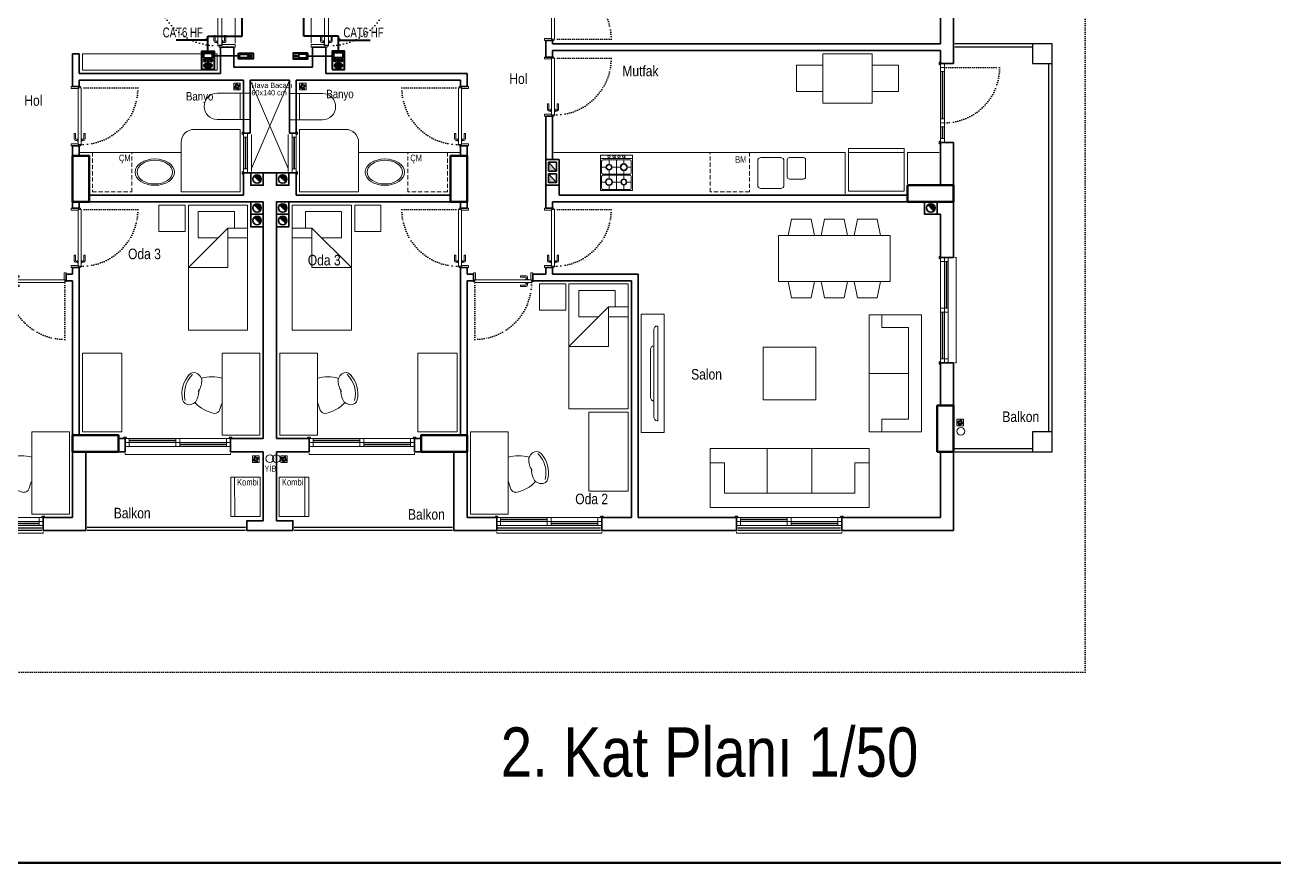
# Model space of a CAD drawing. Header units: millimetres. Extents: x 1852829 to 1882754, y -270850 to -231658.
# Drawn here: x 1865590 to 1867490, y -270850 to -269576 of the extents above; entities that cross this region are included whole.
import ezdxf
from ezdxf.enums import TextEntityAlignment as Align

# ---------------------------------------------------------------- set-up
doc = ezdxf.new("R2010")
doc.units = ezdxf.units.MM
for name, pattern in [('CONTINOUS', [0]), ('CONTINU', [0]), ('DOT', [0.25, 0, -0.25]), ('izdüşüm arka', [3.175, 0, -3.175]), ('izdüşüm ön', [9.525, 6.35, -3.175])]:
    doc.linetypes.add(name, pattern=pattern)
for name, color, linetype, lineweight in [('a_ba', 6, 'Continuous', 50), ('a_doğrama', 251, 'Continuous', 20), ('a_duvar', 251, 'Continuous', 35), ('a_görünüş', 32, 'Continuous', 25), ('a_görünüş_ince', 8, 'Continuous', 20), ('a_izdüşüm_arka', 251, 'izdüşüm arka', 30), ('a_izdüşüm_ön', 6, 'izdüşüm ön', 9), ('a_not_mahal', 253, 'Continuous', 5), ('a_not_misc', 144, 'Continuous', 5), ('a_not_text', 7, 'Continuous', 13), ('a_tefriş', 8, 'Continuous', 20), ('a_çerçeve_line', 7, 'Continuous', 50), ('diyafon', 6, 'Continuous', 40), ('m_yib', 65, 'Continuous', 20), ('Telefon', 2, 'CONTINOUS', 40)]:
    doc.layers.add(name, color=color, linetype=linetype, lineweight=lineweight)
doc.styles.add('Grupcad', font='arial.ttf', dxfattribs={"width": 0.7})
doc.styles.get("Standard").update_dxf_attribs({"font": 'ARIALN.TTF'})

# ---------------------------------------------------------------- blocks, each defined once
blk = doc.blocks.new('M1')
at = {"layer": 'a_doğrama', "linetype": 'Continuous'}
for p, q in [((-24, 6), (-30, 6)), ((-30, 0), (-30, 6)), ((-24, 0), (-30, 0)), ((-24, 0), (-24, 6)), ((30, 6), (24, 6)), ((24, 6), (24, 0)), ((30, 0), (30, 6)), ((30, 0), (24, 0))]:
    blk.add_line(p, q, dxfattribs=at)
at = {"layer": 'a_doğrama'}
for p, q in [((24, 3.5), (-24, 3.5)), ((24, 2.5), (-24, 2.5))]:
    blk.add_line(p, q, dxfattribs=at)
for points in [[(-28, -1), (-28, 0), (-32, 0), (-32, -2), (-29, -2)], [(28, -1), (28, 0), (32, 0), (32, -2), (29, -2)]]:
    blk.add_lwpolyline(points, close=True, dxfattribs=at)
at = {"layer": 'a_görünüş_ince'}
for p, q in [((24, 6), (-24, 6)), ((-24, 0), (24, 0))]:
    blk.add_line(p, q, dxfattribs=at)
blk = doc.blocks.new('K1')
at = {"layer": 'a_doğrama', "color": 251}
for points in [[(-17.5, -2.5), (-22, -2.5), (-22, 0), (2, 0), (2, -4), (-17.5, -4), (-17.5, -2.5)], [(-27.5, -93.1), (-25, -93.1)], [(-14.5, -93.1), (-17, -93.1)], [(-17.5, -97.5), (-22, -97.5), (-22, -100), (2, -100), (2, -96), (-17.5, -96), (-17.5, -97.5)]]:
    blk.add_lwpolyline(points, dxfattribs=at)
blk.add_lwpolyline([(-18, -14), (-18, -4), (-18, -3), (-22.5, -3), (-22.5, -2.5), (-22.5, -2), (-24, -2), (-24, -2.5), (-24, -12.5), (-24, -88), (-24, -97.5), (-24, -98), (-22.5, -98), (-22.5, -97.5), (-22.5, -97), (-18, -97), (-18, -96), (-18, -86.5)], close=True, dxfattribs=at)
for points in [[(-25, -91.1), (-27.5, -91.1, -0.414214), (-28, -90.6), (-28, -82.1), (-30, -82.1), (-30, -90.6)], [(-24, -94.1), (-24.5, -94.1, -0.414214), (-25, -93.6), (-25, -90.6, -0.414214), (-24.5, -90.1), (-24, -90.1)], [(-18, -94.1), (-17.5, -94.1, 0.414214), (-17, -93.6), (-17, -90.6, 0.414214), (-17.5, -90.1), (-18, -90.1)], [(-17, -91.1), (-14.5, -91.1, 0.414214), (-14, -90.6), (-14, -82.1), (-12, -82.1), (-12, -90.6)]]:
    blk.add_lwpolyline(points, format="xyb", dxfattribs=at)
for centre, start, end in [((-27.5, -90.6), 180, 270), ((-14.5, -90.6), 270, 0)]:
    blk.add_arc(centre, 2.5, start, end, dxfattribs=at)
at = {"layer": 'a_görünüş_ince', "color": 251}
blk.add_line((2, -6), (2, -94), dxfattribs=at)
at = {"layer": 'a_izdüşüm_arka', "color": 251, "linetype": 'DOT', "ltscale": 20}
blk.add_line((-24, -2), (-120, -2), dxfattribs=at)
blk.add_arc((-24, -2), 96, 180, 270, dxfattribs=at)
blk = doc.blocks.new('K2')
at = {"layer": 'a_doğrama', "color": 251, "linetype": 'Continuous'}
for p, q in [((-13, 88.1), (-13, 1.9)), ((-13, 88.1), (-8.5, 88.1)), ((-12, 90), (-12, 88.1)), ((-12, 90), (-10, 90)), ((-8.5, 88.1), (-8.5, 1.9)), ((-13, 1.9), (-8.5, 1.9)), ((-12, 0), (-12, 1.9)), ((-12, 0), (-10, 0))]:
    blk.add_line(p, q, dxfattribs=at)
at = {"layer": 'a_doğrama', "color": 251}
for points in [[(-14, 80.1), (-16.5, 80.1, 0.414214), (-17, 79.6), (-17, 71.1), (-19, 71.1), (-19, 79.6)], [(-13, 83.1), (-13.5, 83.1, 0.414214), (-14, 82.6), (-14, 79.6, 0.414214), (-13.5, 79.1), (-13, 79.1)], [(-8.5, 83.1), (-8, 83.1, -0.414214), (-7.5, 82.6), (-7.5, 79.6, -0.414214), (-8, 79.1), (-8.5, 79.1)], [(-7.5, 80.1), (-5, 80.1, -0.414214), (-4.5, 79.6), (-4.5, 71.1), (-2.5, 71.1), (-2.5, 79.6)]]:
    blk.add_lwpolyline(points, format="xyb", dxfattribs=at)
for points in [[(-16.5, 82.1), (-14, 82.1)], [(-5, 82.1), (-7.5, 82.1)]]:
    blk.add_lwpolyline(points, dxfattribs=at)
at = {"layer": 'a_doğrama', "color": 251, "linetype": 'Continuous'}
for points in [[(0, 90), (2, 90), (2, 87), (-8.5, 87)], [(0, 0), (2, 0), (2, 3), (-8.5, 3)]]:
    blk.add_lwpolyline(points, dxfattribs=at)
at = {"layer": 'a_doğrama', "color": 251}
for centre, start, end in [((-16.5, 79.6), 90, 180), ((-5, 79.6), 0, 90)]:
    blk.add_arc(centre, 2.5, start, end, dxfattribs=at)
at = {"layer": 'a_izdüşüm_arka', "color": 251}
blk.add_lwpolyline([(-99.2, 1.9), (-13, 1.9)], dxfattribs=at)
blk.add_arc((-13, 1.9), 86.2, 90, 180, dxfattribs=at)
blk = doc.blocks.new('klozet')
at = {"layer": 'a_tefriş'}
blk.add_line((20, 0), (-20, 0), dxfattribs=at)
for points in [[(-20, 0), (-20, -15), (20, -15), (20, 0)], [(-20, -50), (-20, -15)], [(20, -50), (20, -15)]]:
    blk.add_lwpolyline(points, dxfattribs=at)
blk.add_arc((0, -50), 20, 180, 360, dxfattribs=at)
blk = doc.blocks.new('160p')
at = {"layer": 'a_doğrama', "color": 251}
for points in [[(-6, -6), (-6, 0), (-12, 0), (-12, -6)], [(0, -6), (0, 0), (-6, 0), (-6, -6)], [(-6, -83), (-6, -77), (-12, -77), (-12, -83)], [(0, -83), (0, -77), (-6, -77), (-6, -83)], [(-6, -160), (-6, -154), (-12, -154), (-12, -160)], [(0, -160), (0, -154), (-6, -154), (-6, -160)]]:
    blk.add_lwpolyline(points, close=True, dxfattribs=at)
for points in [[(2, -1), (2, 2), (0, 2), (0, -2), (1, -2), (2, -1)], [(-9.5, -6), (-9.5, -77)], [(-8.5, -6), (-8.5, -77)], [(-3.5, -83), (-3.5, -154)], [(-2.5, -83), (-2.5, -154)], [(2, -159), (2, -162), (0, -162), (0, -158), (1, -158), (2, -159)]]:
    blk.add_lwpolyline(points, dxfattribs=at)
at = {"layer": 'a_görünüş_ince', "color": 251}
for points in [[(-22, -160), (-24, -160), (-24, 0), (-22, 0)], [(-12, -77), (-12, -6)], [(-6, -77), (-6, -6)], [(-6, -77), (-6, -6)], [(0, -77), (0, -6)], [(-12, -154), (-12, -83)], [(-6, -154), (-6, -83)], [(-6, -154), (-6, -83)], [(0, -154), (0, -83)]]:
    blk.add_lwpolyline(points, dxfattribs=at)
blk = doc.blocks.new('kapı_120_c_blok')
at = {"layer": 'a_doğrama', "color": 251}
for points in [[(-2, 119), (-2, 122), (0, 122), (0, 118), (-1, 118), (-2, 119)], [(2.5, 114), (2.5, 96)], [(3.5, 114), (3.5, 96)], [(2.5, 84), (2.5, 12)], [(3.5, 84), (3.5, 12)], [(-2, 1), (-2, -2), (0, -2), (0, 2), (-1, 2), (-2, 1)]]:
    blk.add_lwpolyline(points, dxfattribs=at)
for points in [[(0, 114), (6, 114), (6, 120), (0, 120)], [(0, 90), (6, 90), (6, 96), (0, 96)], [(0, 84), (6, 84), (6, 90), (0, 90)], [(0, 6), (6, 6), (6, 12), (0, 12)], [(0, 0), (6, 0), (6, 6), (0, 6)]]:
    blk.add_lwpolyline(points, close=True, dxfattribs=at)
at = {"layer": 'a_görünüş_ince', "color": 251}
for points in [[(0, 114), (0, 96)], [(6, 114), (6, 96)], [(0, 84), (0, 12)], [(6, 84), (6, 12)]]:
    blk.add_lwpolyline(points, dxfattribs=at)
at = {"layer": 'a_izdüşüm_arka', "color": 251}
blk.add_lwpolyline([(6, 6), (90, 6)], dxfattribs=at)
blk.add_arc((6, 6), 84, 0, 90, dxfattribs=at)
blk = doc.blocks.new('baca_şönt')
at = {"layer": 'a_duvar'}
h = blk.add_hatch(color=256, dxfattribs=at)
h.dxf.hatch_style = 1
h.paths.add_polyline_path([(21.5, -5), (21.5, -17), (35, -17)])
h.paths.add_polyline_path([(4, -5), (4, -17), (17.5, -17)])
for p, q in [((4, -5), (17.5, -17)), ((17.5, -5), (17.5, -17)), ((21.5, -5), (21.5, -17)), ((21.5, -5), (35, -17))]:
    blk.add_line(p, q, dxfattribs=at)
blk.add_lwpolyline([(0, -21), (39, -21), (39, -1), (0, -1)], close=True, dxfattribs=at)
for points in [[(17.5, -5), (4, -5), (4, -17), (17.5, -17)], [(21.5, -17), (35, -17), (35, -5), (21.5, -5)]]:
    blk.add_lwpolyline(points, dxfattribs=at)
blk = doc.blocks.new('baca_müstakil')
at = {"layer": 'a_duvar'}
h = blk.add_hatch(color=256, dxfattribs=at)
h.dxf.hatch_style = 1
h.paths.add_polyline_path([(4.9, -4.9, 0.198912), (3, -9.5, 0.668179), (14.1, -14.1)])
blk.add_line((4.9, -4.9), (14.1, -14.1), dxfattribs=at)
blk.add_lwpolyline([(0, -19), (19, -19), (19, 0), (0, 0)], close=True, dxfattribs=at)
blk.add_circle((9.5, -9.5), 6.5, dxfattribs=at)
blk = doc.blocks.new('A$C2A0A03CE')
at = {"layer": 'a_tefriş'}
for p, q in [((-54, -24.3), (-54, 24.3)), ((-54, 24.3), (0, 24.3)), ((-48.6, 24.3), (-48.6, -24.3)), ((-46.8, 20.7), (-46.8, -20.7)), ((-27, 22.5), (-45, 22.5)), ((-35.6, 22.5), (-35.6, 15.7)), ((-25.2, -20.7), (-25.2, 20.7)), ((-23.4, -20.7), (-23.4, 20.7)), ((-21.6, 22.5), (-3.6, 22.5)), ((-13.1, 22.5), (-13.1, 14.8)), ((-1.8, 20.7), (-1.8, -20.7)), ((0, -24.3), (0, 24.3)), ((-40, 11.2), (-46.8, 11.2)), ((-25.2, 0), (-46.8, 0)), ((-35.6, 6.8), (-35.6, -7.7)), ((-25.2, 11.2), (-31, 11.2)), ((-16.6, 11.2), (-23.4, 11.2)), ((-1.8, 0), (-23.4, 0)), ((-13.1, 7.7), (-13.1, -6.8)), ((-1.8, 11.2), (-9.4, 11.2)), ((-39.1, -11.3), (-46.8, -11.3)), ((-35.6, -14.9), (-35.6, -22.5)), ((-25.2, -11.3), (-31.9, -11.3)), ((-17.5, -11.3), (-23.4, -11.3)), ((-13.1, -15.7), (-13.1, -22.5)), ((-1.8, -11.3), (-8.5, -11.3)), ((-54, -24.3), (0, -24.3)), ((-45, -22.5), (-27, -22.5)), ((-3.6, -22.5), (-21.6, -22.5))]:
    blk.add_line(p, q, dxfattribs=at)
for centre, radius in [((-51.4, 11.2), 1.8), ((-51.4, 3.7), 1.8), ((-35.6, 11.2), 5.4), ((-35.6, 11.2), 4.5), ((-13.1, 11.2), 4.5), ((-13.1, 11.2), 3.6), ((-51.4, -3.5), 1.8), ((-51.4, -11.3), 1.8), ((-35.6, -11.3), 4.5), ((-35.6, -11.3), 3.6), ((-13.1, -11.3), 5.4), ((-13.1, -11.3), 4.5)]:
    blk.add_circle(centre, radius, dxfattribs=at)
for centre, start, end in [((-45, 20.7), 90, 180), ((-27, 20.7), 0, 90), ((-21.6, 20.7), 90, 180), ((-3.6, 20.7), 0, 90), ((-45, -20.7), 180, 270), ((-27, -20.7), 270, 0), ((-21.6, -20.7), 180, 270), ((-3.6, -20.7), 270, 0)]:
    blk.add_arc(centre, 1.8, start, end, dxfattribs=at)
blk = doc.blocks.new('tefriş_koltuk_242x90')
at = {"layer": 'a_tefriş'}
for p, q in [((-34, -22), (-34, -90)), ((34, -22), (34, -90)), ((-99, -68), (-121, -68)), ((99, -68), (121, -68))]:
    blk.add_line(p, q, dxfattribs=at)
for points in [[(-121, -90), (-121, 0), (121, 0), (121, -90), (-121, -90)], [(-99, -68), (-99, -22), (99, -22), (99, -68)]]:
    blk.add_lwpolyline(points, dxfattribs=at)
blk = doc.blocks.new('tefriş_koltuk_202x90')
at = {"layer": 'a_tefriş'}
for p, q in [((0, -90), (0, -22)), ((-79, -68), (-101, -68)), ((79, -68), (101, -68))]:
    blk.add_line(p, q, dxfattribs=at)
for points in [[(101, -90), (101, 0), (-101, 0), (-101, -90), (101, -90)], [(79, -68), (79, -22), (-79, -22), (-79, -68)]]:
    blk.add_lwpolyline(points, dxfattribs=at)
blk = doc.blocks.new('tefirş_tv')
at = {"layer": 'a_tefriş'}
for points in [[(60, 4), (60, 5, 0.414214), (55, 10), (-55, 10, 0.414214), (-60, 5), (-60, 4)], [(35, 10), (35, 10, 0.414214), (30, 15), (-30, 15, 0.414214), (-35, 10), (-35, 10)]]:
    blk.add_lwpolyline(points, format="xyb", close=True, dxfattribs=at)
blk = doc.blocks.new('tefriş_yatak tek')
at = {"layer": 'a_tefriş'}
for points in [[(0, -0.45), (-1.9, -0.45), (-1.9, 0.45), (0, 0.45)], [(-1.9, -0.5), (-1.5, -0.5), (-1.5, -0.9), (-1.9, -0.9)]]:
    blk.add_lwpolyline(points, close=True, dxfattribs=at)
for points in [[(-1.55, 0.45), (-1.55, 0.15), (-0.95, -0.45), (-0.95, 0.15), (-1.55, 0.15)], [(-1.4, 0.45), (-1.4, 0.15)], [(-1.4, 0), (-1.4, -0.3), (-1.8, -0.3), (-1.8, 0.25), (-1.55, 0.25)]]:
    blk.add_lwpolyline(points, dxfattribs=at)
blk = doc.blocks.new('tefriş_sandalye')
at = {"layer": 'a_tefriş'}
blk.add_line((0, -18), (0, 18), dxfattribs=at)
at = {"layer": 'a_tefriş', "extrusion": (0, 0, -1)}
for centre, major_axis, start_param, end_param in [((16, -34.3), (38.7, 38.7), 5.200723, 5.79406), ((48.7, 10.5), (13, -13), 2.7784, 3.245118), ((43.2, 17.3), (6.76, 6.76), 4.815914, 6.34704), ((16.9, -5.5), (28.8, 28.8), 6.26556, 7.321949), ((16.9, -5.5), (28.8, 28.8), 6.26556, 7.321949), ((17, -5.7), (31.4, -31.4), -1.506941, -0.587454), ((62.1, 15.1), (21.8, -21.8), 1.757107, 2.385975), ((62.1, 15.1), (21.8, -21.8), 1.757107, 2.385975), ((48.7, 10.5), (13, -13), 2.664537, 2.7784), ((48.7, 10.5), (13, -13), 2.664537, 2.7784), ((66.5, -1.2), (21.8, -21.8), 1.802816, 2.431683), ((66.5, -1.2), (21.8, -21.8), 1.802816, 2.431683), ((-154, -79.7), (117.3, -117.3), -1.166716, -1.087708), ((1.8, 18.5), (38.7, -38.7), -0.034473, 0.601946), ((52.6, -3.9), (13, -13), 1.410391, 1.524253), ((52.6, -3.9), (13, -13), 1.410391, 1.524253), ((52.6, -3.9), (13, 13), 2.514469, 2.981187), ((51.2, -12.6), (6.76, -6.76), -0.587454, 0.943672), ((11.1, -28.2), (4.99, -4.99), 0.687369, 2.053884)]:
    blk.add_ellipse(centre, major_axis=major_axis, ratio=1, start_param=start_param, end_param=end_param, dxfattribs=at)
blk = doc.blocks.new('tefriş_süzgeç')
at = {"layer": 'a_tefriş'}
for p, q in [((5, 0), (-5, 0)), ((-5, 0), (-5, -10)), ((5, -10), (5, 0)), ((-5, -10), (5, -10)), ((-3.6, -5.1), (-4.1, -5.1)), ((-2.6, -5.1), (-3.1, -5.1)), ((-2.5, -2.5), (-2.9, -2.2)), ((-2.6, -7.6), (-2.9, -7.9)), ((-2, -3.3), (-2.3, -3)), ((-1.9, -6.9), (-2.2, -7.2)), ((-1.6, -5.1), (-2.1, -5.1)), ((-1.2, -3.9), (-1.5, -3.6)), ((-1.2, -6.2), (-1.5, -6.5)), ((-0.2, -2.5), (-0.2, -2)), ((-0.1, -1.5), (-0.1, -1)), ((-0.1, -3), (-0.1, -3.5)), ((-0.1, -6.6), (-0.1, -7.1)), ((-0.1, -7.6), (-0.1, -8.1)), ((-0.1, -8.6), (-0.1, -9.1)), ((1, -4), (1.4, -3.6)), ((1.1, -6.2), (1.4, -6.5)), ((1.5, -5.1), (2, -5.1)), ((1.7, -3.3), (2.1, -2.9)), ((1.8, -6.9), (2.1, -7.2)), ((2.5, -2.5), (2.8, -2.2)), ((2.5, -5.1), (3, -5.1)), ((2.5, -7.5), (2.8, -7.9)), ((3.5, -5.1), (4, -5.1))]:
    blk.add_line(p, q, dxfattribs=at)
for centre, radius, start, end in [((-0.1, -5.1), 4.06, 134.2896, 180), ((-0.1, -5.1), 3.56, 134.2896, 180), ((-0.1, -5.1), 3.06, 180, 225), ((-0.1, -5.1), 4.06, 225, 270), ((-0.1, -5.1), 2.56, 180, 225), ((-0.1, -5.1), 3.56, 225, 270), ((-0.4, -4.4), 2.4, 84.5943, 143.2016), ((-0.1, -5.1), 2.06, 134.2896, 180), ((-0.1, -5), 2.44, 90.343, 138.1212), ((-0.1, -5.1), 1.56, 134.2896, 180), ((-0.1, -5.1), 2.06, 225, 270), ((-0.1, -5.1), 1.56, 225, 270), ((-0.1, -5.1), 4.06, 45, 90), ((-0.1, -5.1), 3.56, 45, 90), ((-0.1, -5.1), 2.06, 45, 90), ((-0.1, -5.1), 1.56, 45, 90), ((-0.1, -5.1), 2.56, 270, 315.7104), ((-0.1, -5.1), 3.06, 270, 315.7104), ((-0.1, -5.1), 1.56, 314.2896, 360), ((-0.1, -5.1), 2.06, 314.2896, 360), ((-0.1, -5.1), 2.56, 360, 45), ((-0.1, -5.1), 3.06, 360, 45), ((-0.1, -5.1), 3.56, 314.2896, 360), ((-0.1, -5.1), 4.06, 314.2896, 360)]:
    blk.add_arc(centre, radius, start, end, dxfattribs=at)
blk = doc.blocks.new('kombi')
at = {"layer": 'a_tefriş', "lineweight": 20}
for p, q in [((-4.8, 60), (40.2, 60)), ((-4.7, 0), (-4.8, 60)), ((1.3, 0), (1.2, 60)), ((40.2, 60), (40.3, 0)), ((69.2, 60), (69.2, 0)), ((114.2, 60), (69.2, 60)), ((108.2, 0), (108.2, 60)), ((114.2, 0), (114.2, 60)), ((40.3, 0), (-4.7, 0)), ((69.2, 0), (114.2, 0))]:
    blk.add_line(p, q, dxfattribs=at)
at = {"layer": 'a_not_mahal'}
for p in [(5, 47.3), (73.2, 47.3)]:
    blk.add_text('Kombi', height=10, dxfattribs=at).set_placement(p)
blk = doc.blocks.new('DIAFON IC UNITE')
at = {"layer": 'diyafon', "linetype": 'Continuous'}
h = blk.add_hatch(dxfattribs=at)
h.set_pattern_fill('ANSI31', color=133, scale=12.474, angle=585, style=0)
h.set_pattern_definition([(90, (-1096043.5913, -47294.4978), (1.55925, -3e-14), [])])
edge = h.paths.add_edge_path()
edge.add_ellipse((0, -21.7), major_axis=(-6.04, 0), ratio=0.623004, start_angle=0, end_angle=360, ccw=False)
blk.add_lwpolyline([(-9.2, -27.6), (9.5, -27.6), (9.3, 0), (-9.3, 0)], close=True, dxfattribs=at)
at = {"layer": 'diyafon', "color": 133, "linetype": 'Continuous'}
blk.add_lwpolyline([(6.9, -9.9), (-6.9, -9.9), (-6.9, -2), (6.9, -2)], close=True, dxfattribs=at)
for centre in [(-5.1, -13.9), (0, -13.9), (5.1, -13.9)]:
    blk.add_circle(centre, 1.8, dxfattribs=at)
at = {"layer": 'diyafon', "color": 133, "linetype": 'Continuous', "extrusion": (0, 0, -1)}
blk.add_ellipse((0, -21.7), major_axis=(-6.04, 0), ratio=0.623004, start_param=-1.570796, end_param=4.712389, dxfattribs=at)
blk = doc.blocks.new('DIAFON ZIL BUTONU')
at = {"layer": 'diyafon', "linetype": 'CONTINU'}
h = blk.add_hatch(color=133, dxfattribs=at)
edge = h.paths.add_edge_path()
edge.add_ellipse((-7.1, -4.6), major_axis=(0.974, 0.974), ratio=1, start_angle=0, end_angle=360)
blk.add_lwpolyline([(11.2, 0), (-11.2, 0), (-11.2, -9), (11.2, -9)], close=True, dxfattribs=at)
at = {"layer": 'diyafon', "color": 133, "linetype": 'CONTINU'}
blk.add_lwpolyline([(-3, -7.3), (9.3, -7.3), (9.3, -1.7), (-3, -1.7)], close=True, dxfattribs=at)
blk.add_ellipse((-7.1, -4.6), major_axis=(0.974, 0.974), ratio=1, start_param=3.926991, end_param=10.210176, dxfattribs=at)

msp = doc.modelspace()

# ---------------------------------------------------------------- linework, layer by layer
at = {"layer": 'a_ba', "color": 253}
for points in [[(1865662.7, -269844.5), (1865687.7, -269844.5), (1865687.7, -269774.5), (1865662.7, -269774.5)], [(1866237.7, -269844.5), (1866262.7, -269844.5), (1866262.7, -269774.5), (1866237.7, -269774.5)], [(1866932.7, -269819.5), (1866932.7, -269844.5), (1867002.7, -269844.5), (1867002.7, -269819.5)], [(1866977.7, -270224.5), (1867002.7, -270224.5), (1867002.7, -270154.5), (1866977.7, -270154.5)], [(1865662.7, -270199.5), (1865662.7, -270224.5), (1865732.7, -270224.5), (1865732.7, -270199.5)], [(1866262.7, -270224.5), (1866262.7, -270199.5), (1866192.7, -270199.5), (1866192.7, -270224.5)]]:
    msp.add_lwpolyline(points, close=True, dxfattribs=at)
at = {"layer": 'a_duvar'}
for p, q in [((1866982.7, -269554.5), (1866982.7, -269604.5)), ((1867002.7, -269604.5), (1867002.7, -269554.5)), ((1865907.7, -269609.5), (1865887.7, -269609.5)), ((1865887.7, -269609.5), (1865907.7, -269609.5)), ((1865887.7, -269609.5), (1865887.7, -269649.7)), ((1865907.7, -269639.7), (1865907.7, -269609.5)), ((1865907.7, -269639.7), (1865907.7, -269609.5)), ((1866027.7, -269609.5), (1866027.7, -269639.7)), ((1866047.7, -269609.5), (1866027.7, -269609.5)), ((1866047.7, -269609.5), (1866027.7, -269609.5)), ((1866047.7, -269649.5), (1866047.7, -269609.5)), ((1866047.7, -269609.5), (1866047.7, -269649.5)), ((1866382.7, -269599.5), (1866382.7, -269624.5)), ((1866392.7, -269604.5), (1866392.7, -269599.5)), ((1866392.7, -269604.5), (1866982.7, -269604.5)), ((1867002.7, -269604.5), (1867002.7, -269604.5)), ((1867002.7, -269604.5), (1867002.7, -269624.5)), ((1865662.7, -269619.5), (1865662.7, -269669.5)), ((1865662.7, -269619.5), (1865672.7, -269619.5)), ((1865672.7, -269649.7), (1865672.7, -269619.5)), ((1866392.7, -269624.5), (1866392.7, -269614.5)), ((1866392.7, -269614.5), (1866982.7, -269614.5)), ((1866982.7, -269614.5), (1866982.7, -269634.5)), ((1867002.7, -269624.5), (1867002.7, -269624.5)), ((1867002.7, -269634.5), (1867002.7, -269624.5)), ((1865672.7, -269649.7), (1865887.7, -269649.7)), ((1866027.7, -269639.7), (1865907.7, -269639.7)), ((1866262.7, -269649.5), (1866047.7, -269649.5)), ((1866262.7, -269669.5), (1866262.7, -269649.5)), ((1865672.7, -269669.5), (1865672.7, -269659.5)), ((1865672.7, -269659.5), (1865922.7, -269659.5)), ((1865922.7, -269659.5), (1865922.7, -269740.5)), ((1865932.7, -269659.5), (1865992.7, -269659.5)), ((1865932.7, -269740.5), (1865932.7, -269659.5)), ((1865992.7, -269659.5), (1865992.7, -269740.5)), ((1866002.7, -269659.5), (1866252.7, -269659.5)), ((1866002.7, -269740.5), (1866002.7, -269659.5)), ((1866252.7, -269659.5), (1866252.7, -269669.5)), ((1866382.7, -269714.5), (1866382.7, -269854.5)), ((1866392.7, -269780.5), (1866392.7, -269714.5)), ((1865662.7, -269759.5), (1865662.7, -269854.5)), ((1865672.7, -269774.5), (1865672.7, -269759.5)), ((1866252.7, -269759.5), (1866252.7, -269774.5)), ((1866262.7, -269854.5), (1866262.7, -269759.5)), ((1866982.7, -269754.5), (1866982.7, -269819.5)), ((1867002.7, -269929.5), (1867002.7, -269754.5)), ((1865687.7, -269834.5), (1865922.7, -269834.5)), ((1866002.7, -269834.5), (1866237.7, -269834.5)), ((1866402.7, -269834.5), (1866932.7, -269834.5)), ((1865672.7, -269844.5), (1865952.7, -269844.5)), ((1865672.7, -269854.5), (1865672.7, -269844.5)), ((1865952.7, -269844.5), (1865952.7, -270204.5)), ((1865972.7, -270204.5), (1865972.7, -269844.5)), ((1865972.7, -269844.5), (1866252.7, -269844.5)), ((1866252.7, -269844.5), (1866252.7, -269854.5)), ((1866392.7, -269844.5), (1866982.7, -269844.5)), ((1866392.7, -269854.5), (1866392.7, -269844.5)), ((1866982.7, -269863.5), (1866982.7, -269929.5)), ((1865662.7, -269944.5), (1865662.7, -269954.5)), ((1865672.7, -270199.5), (1865672.7, -269944.5)), ((1866252.7, -269944.5), (1866252.7, -270199.5)), ((1866262.7, -269954.5), (1866262.7, -269944.5)), ((1866382.7, -269944.5), (1866382.7, -269954.5)), ((1866392.7, -269954.5), (1866392.7, -269944.5)), ((1865662.7, -269954.5), (1865652.7, -269954.5)), ((1865652.7, -269964.5), (1865662.7, -269964.5)), ((1865662.7, -269964.5), (1865662.7, -270324.5)), ((1866272.7, -269954.5), (1866262.7, -269954.5)), ((1866262.7, -269964.5), (1866272.7, -269964.5)), ((1866262.7, -270324.5), (1866262.7, -269964.5)), ((1866382.7, -269954.5), (1866362.7, -269954.5)), ((1866362.7, -269964.5), (1866512.7, -269964.5)), ((1866522.7, -269954.5), (1866392.7, -269954.5)), ((1866512.7, -269964.5), (1866512.7, -270324.5)), ((1866522.7, -270324.5), (1866522.7, -269954.5)), ((1866982.7, -270089.5), (1866982.7, -270154.5)), ((1867002.7, -270204.5), (1867002.7, -270089.5)), ((1865952.7, -270204.5), (1865902.7, -270204.5)), ((1866022.7, -270204.5), (1865972.7, -270204.5)), ((1865682.7, -270344.5), (1865682.7, -270224.5)), ((1865682.7, -270224.5), (1865732.7, -270224.5)), ((1865902.7, -270224.5), (1865952.7, -270224.5)), ((1865952.7, -270224.5), (1865952.7, -270329.5)), ((1865972.7, -270329.5), (1865972.7, -270224.5)), ((1865972.7, -270224.5), (1866022.7, -270224.5)), ((1866242.7, -270224.5), (1866242.7, -270344.5)), ((1866982.7, -270224.5), (1866982.7, -270324.5)), ((1867002.7, -270344.5), (1867002.7, -270224.5)), ((1865662.7, -270324.5), (1865617.7, -270324.5)), ((1866307.7, -270324.5), (1866262.7, -270324.5)), ((1866512.7, -270324.5), (1866467.7, -270324.5)), ((1866672.7, -270324.5), (1866522.7, -270324.5)), ((1866982.7, -270324.5), (1866832.7, -270324.5)), ((1865617.7, -270344.5), (1865682.7, -270344.5)), ((1865997.7, -270344.5), (1865927.7, -270344.5)), ((1866242.7, -270344.5), (1866307.7, -270344.5)), ((1866467.7, -270344.5), (1866672.7, -270344.5)), ((1866832.7, -270344.5), (1867002.7, -270344.5))]:
    msp.add_line(p, q, dxfattribs=at)
for points in [[(1866382.7, -269599.5), (1866392.7, -269599.5)], [(1866382.7, -269624.5), (1866392.7, -269624.5)], [(1867002.7, -269634.5), (1866982.7, -269634.5)], [(1865672.7, -269669.5), (1865662.7, -269669.5)], [(1866252.7, -269669.5), (1866262.7, -269669.5)], [(1866382.7, -269714.5), (1866392.7, -269714.5)], [(1865922.7, -269740.5), (1865932.7, -269740.5)], [(1866002.7, -269740.5), (1865992.7, -269740.5)], [(1865662.7, -269759.5), (1865672.7, -269759.5)], [(1866252.7, -269759.5), (1866262.7, -269759.5)], [(1867002.7, -269754.5), (1866982.7, -269754.5)], [(1865922.7, -269800.5), (1865922.7, -269834.5)], [(1866002.7, -269800.5), (1865922.7, -269800.5)], [(1866002.7, -269800.5), (1866002.7, -269834.5)], [(1866402.7, -269819.5), (1866402.7, -269834.5)], [(1865662.7, -269854.5), (1865672.7, -269854.5)], [(1866252.7, -269854.5), (1866262.7, -269854.5)], [(1866382.7, -269854.5), (1866392.7, -269854.5)], [(1866977.7, -269863.5), (1866982.7, -269863.5)], [(1866982.7, -269929.5), (1867002.7, -269929.5)], [(1865662.7, -269944.5), (1865672.7, -269944.5)], [(1866252.7, -269944.5), (1866262.7, -269944.5)], [(1866382.7, -269944.5), (1866392.7, -269944.5)], [(1865652.7, -269954.5), (1865652.7, -269964.5)], [(1866272.7, -269954.5), (1866272.7, -269964.5)], [(1866362.7, -269954.5), (1866362.7, -269964.5)], [(1866982.7, -270089.5), (1867002.7, -270089.5)], [(1865732.7, -270224.5), (1865742.7, -270224.5), (1865742.7, -270204.5), (1865732.7, -270204.5)], [(1865902.7, -270224.5), (1865902.7, -270204.5)], [(1866022.7, -270224.5), (1866022.7, -270204.5)], [(1866192.7, -270224.5), (1866182.7, -270224.5), (1866182.7, -270204.5), (1866192.7, -270204.5)], [(1865617.7, -270324.5), (1865617.7, -270344.5)], [(1865927.7, -270344.5), (1865927.7, -270329.5), (1865952.7, -270329.5)], [(1865997.7, -270344.5), (1865997.7, -270329.5), (1865972.7, -270329.5)], [(1866307.7, -270324.5), (1866307.7, -270344.5)], [(1866467.7, -270324.5), (1866467.7, -270344.5)], [(1866672.7, -270344.5), (1866672.7, -270324.5)], [(1866832.7, -270344.5), (1866832.7, -270324.5)]]:
    msp.add_lwpolyline(points, dxfattribs=at)
at = {"layer": 'a_görünüş', "color": 251}
for points in [[(1867122.7, -269604.5), (1867004.7, -269604.5)], [(1867122.7, -269609.5), (1867004.7, -269609.5)], [(1867147.7, -270194.5), (1867147.7, -269634.5)], [(1867152.7, -270194.5), (1867152.7, -269634.5)], [(1867004.7, -270219.5), (1867122.7, -270219.5)], [(1867004.7, -270224.5), (1867122.7, -270224.5)], [(1865615.7, -270340.5), (1865459.7, -270340.5)], [(1865615.7, -270344.5), (1865459.7, -270344.5)], [(1865925.7, -270339.5), (1865684.7, -270339.5)], [(1865925.7, -270344.5), (1865684.7, -270344.5)], [(1866240.7, -270339.5), (1865999.7, -270339.5)], [(1866240.7, -270344.5), (1865999.7, -270344.5)], [(1866465.7, -270340.5), (1866309.7, -270340.5)], [(1866465.7, -270344.5), (1866309.7, -270344.5)], [(1866830.7, -270340.5), (1866674.7, -270340.5)], [(1866830.7, -270344.5), (1866674.7, -270344.5)]]:
    msp.add_lwpolyline(points, dxfattribs=at)
for points in [[(1867122.7, -269634.5), (1867152.7, -269634.5), (1867152.7, -269604.5), (1867122.7, -269604.5)], [(1867122.7, -270224.5), (1867152.7, -270224.5), (1867152.7, -270194.5), (1867122.7, -270194.5)]]:
    msp.add_lwpolyline(points, close=True, dxfattribs=at)
at = {"layer": 'a_görünüş_ince'}
for p, q in [((1865934.7, -269798.5), (1865934.7, -269742.5)), ((1865990.7, -269798.5), (1865990.7, -269742.5))]:
    msp.add_line(p, q, dxfattribs=at)
at = {"layer": 'a_izdüşüm_arka'}
msp.add_lwpolyline([(1864722.7, -268109.5), (1867202.7, -268109.5), (1867202.7, -270559.5), (1864722.7, -270559.5)], close=True, dxfattribs=at)
at = {"layer": 'a_izdüşüm_ön', "color": 251}
for points in [[(1865692.7, -269829.5), (1865752.7, -269829.5), (1865752.7, -269769.5), (1865692.7, -269769.5)], [(1866232.7, -269829.5), (1866172.7, -269829.5), (1866172.7, -269769.5), (1866232.7, -269769.5)], [(1866692.2, -269769.5), (1866692.2, -269829.5), (1866632.2, -269829.5), (1866632.2, -269769.5)]]:
    msp.add_lwpolyline(points, close=True, dxfattribs=at)
at = {"layer": 'a_not_misc'}
for points in [[(1865932.7, -269659.5), (1865990.7, -269793.9)], [(1865992.7, -269659.5), (1865934.7, -269793.9)]]:
    msp.add_lwpolyline(points, dxfattribs=at)
at = {"layer": 'a_tefriş'}
for p, q in [((1866394.7, -269769.5), (1866837.7, -269769.5)), ((1866932.7, -269769.5), (1866980.7, -269769.5))]:
    msp.add_line(p, q, dxfattribs=at)
for points in [[(1865677.7, -269619.5), (1865882.7, -269619.5), (1865882.7, -269644.7), (1865677.7, -269644.7)], [(1866878.8, -269694.5), (1866878.8, -269619.5), (1866803.8, -269619.5), (1866803.8, -269694.5)], [(1866803.8, -269677), (1866803.8, -269637), (1866763.8, -269637), (1866763.8, -269677)], [(1866918.8, -269677), (1866878.8, -269677), (1866878.8, -269637), (1866918.8, -269637)], [(1866906.3, -269965.8), (1866736.3, -269965.8), (1866736.3, -269895.8), (1866906.3, -269895.8)], [(1866562.7, -270195.4), (1866527.7, -270195.4), (1866527.7, -270015.4), (1866562.7, -270015.4)], [(1866793.3, -270145.4), (1866713.3, -270145.4), (1866713.3, -270065.4), (1866793.3, -270065.4)], [(1865737.7, -270074.5), (1865677.7, -270074.5), (1865677.7, -270194.5), (1865737.7, -270194.5)], [(1865890.4, -270199.5), (1865947.7, -270199.5), (1865947.7, -270074.5), (1865890.4, -270074.5)], [(1866035.1, -270199.5), (1865977.7, -270199.5), (1865977.7, -270074.5), (1866035.1, -270074.5)], [(1866187.7, -270074.5), (1866247.7, -270074.5), (1866247.7, -270194.5), (1866187.7, -270194.5)], [(1866507.7, -270164.5), (1866447.7, -270164.5), (1866447.7, -270284.5), (1866507.7, -270284.5)], [(1865600.4, -270319.5), (1865657.7, -270319.5), (1865657.7, -270194.5), (1865600.4, -270194.5)], [(1866325.1, -270319.5), (1866267.7, -270319.5), (1866267.7, -270194.5), (1866325.1, -270194.5)]]:
    msp.add_lwpolyline(points, close=True, dxfattribs=at)
for points in [[(1865917.7, -269829.5), (1865827.7, -269829.5), (1865827.7, -269754.5, -0.414214), (1865847.7, -269734.5), (1865917.7, -269734.5)], [(1866007.7, -269829.5), (1866097.7, -269829.5), (1866097.7, -269754.5, 0.414214), (1866077.7, -269734.5), (1866007.7, -269734.5)]]:
    msp.add_lwpolyline(points, format="xyb", close=True, dxfattribs=at)
for points in [[(1866927.7, -269828.5), (1866927.7, -269763.5), (1866842.7, -269763.5), (1866842.7, -269828.5), (1866927.7, -269828.5), (1866927.7, -269769.5), (1866842.7, -269769.5)], [(1865672.7, -269769.5), (1865827.7, -269769.5)], [(1866252.7, -269769.5), (1866097.7, -269769.5)], [(1866837.7, -269769.5), (1866837.7, -269832.5)], [(1866932.7, -269817.5), (1866932.7, -269769.5)], [(1866751.3, -269895.8), (1866756.3, -269870.8), (1866786.3, -269870.8), (1866791.3, -269895.8)], [(1866801.3, -269895.8), (1866806.3, -269870.8), (1866836.3, -269870.8), (1866841.3, -269895.8)], [(1866851.3, -269895.8), (1866856.3, -269870.8), (1866886.3, -269870.8), (1866891.3, -269895.8)], [(1866751.3, -269965.8), (1866756.3, -269990.8), (1866786.3, -269990.8), (1866791.3, -269965.8)], [(1866801.3, -269965.8), (1866806.3, -269990.8), (1866836.3, -269990.8), (1866841.3, -269965.8)], [(1866851.3, -269965.8), (1866856.3, -269990.8), (1866886.3, -269990.8), (1866891.3, -269965.8)]]:
    msp.add_lwpolyline(points, dxfattribs=at)
for points in [[(1866744.7, -269819.3, -0.414214), (1866739.7, -269824.3), (1866709.7, -269824.3, -0.414214), (1866704.7, -269819.3), (1866704.7, -269782.3, -0.414214), (1866709.7, -269777.3), (1866739.7, -269777.3, -0.414214), (1866744.7, -269782.3), (1866744.7, -269819.3)], [(1866777.7, -269806.7, -0.414214), (1866774.2, -269810.2), (1866753.2, -269810.2, -0.414214), (1866749.7, -269806.7), (1866749.7, -269780.8, -0.414214), (1866753.2, -269777.3), (1866774.2, -269777.3, -0.414214), (1866777.7, -269780.8), (1866777.7, -269806.7)]]:
    msp.add_lwpolyline(points, format="xyb", dxfattribs=at)
for major_axis in [(30, 0), (27, 0)]:
    msp.add_ellipse((1865787.7, -269799.5), major_axis=major_axis, ratio=0.666667, dxfattribs=at)
at = {"layer": 'a_tefriş', "extrusion": (0, 0, -1)}
for major_axis in [(-30, 0), (-27, 0)]:
    msp.add_ellipse((1866137.7, -269799.5), major_axis=major_axis, ratio=0.666667, dxfattribs=at)
at = {"layer": 'a_çerçeve_line'}
msp.add_lwpolyline([(1872123.9, -270849.7), (1872123.9, -267849.7), (1853005.4, -267849.7), (1853005.4, -270849.7)], close=True, dxfattribs=at)
at = {"layer": 'diyafon'}
for p, q in [((1865920.8, -269592.9), (1865920.8, -269471.4)), ((1866014.6, -269592.9), (1866014.6, -269465.4)), ((1865868.6, -269615.8), (1865868.6, -269592.9)), ((1865868.6, -269592.9), (1865920.8, -269592.9)), ((1866066.9, -269592.9), (1866014.6, -269592.9)), ((1866066.9, -269615.8), (1866066.9, -269592.9)), ((1865914.8, -269623), (1865877.9, -269622.8)), ((1866020.6, -269623), (1866057.6, -269622.8))]:
    msp.add_line(p, q, dxfattribs=at)
at = {"layer": 'diyafon', "color": 4}
for p, q in [((1865868.6, -269598.7), (1865820.2, -269598.7)), ((1865868.6, -269598.7), (1865865.4, -269597.1)), ((1866066.9, -269598.7), (1866070.1, -269597.1)), ((1866066.9, -269598.7), (1866115.3, -269598.7))]:
    msp.add_line(p, q, dxfattribs=at)
at = {"layer": 'm_yib'}
for centre in [(1867013.7, -270193.4), (1865962.7, -270235), (1865972.7, -270235)]:
    msp.add_circle(centre, 5.92, dxfattribs=at)

# ---------------------------------------------------------------- block references
at = {"xscale": -1, "rotation": 180}
msp.add_blockref('kapı_120_c_blok', (1866982.7, -269634.5), dxfattribs=at)
at = {"layer": 'a_doğrama', "rotation": 270}
msp.add_blockref('M1', (1865922.7, -269770.5), dxfattribs=at)
at = {"layer": 'a_doğrama', "xscale": -1, "rotation": 90}
msp.add_blockref('M1', (1866002.7, -269770.5), dxfattribs=at)
at = {"layer": 'a_duvar', "xscale": -1}
for name, p, rotation in [('baca_şönt', (1866403.7, -269819.5), 270), ('baca_müstakil', (1865933.7, -269800.5), 90), ('baca_müstakil', (1865972.7, -269800.5), 90), ('baca_müstakil', (1865933.7, -269844.5), 90), ('baca_müstakil', (1865972.7, -269844.5), 90), ('baca_müstakil', (1866958.7, -269844.5), 90), ('baca_müstakil', (1865933.7, -269863.5), 90), ('baca_müstakil', (1865972.7, -269863.5), 90), ('160p', (1865902.7, -270204.5), 270), ('160p', (1866182.7, -270204.5), 270), ('160p', (1865617.7, -270324.5), 270), ('160p', (1866467.7, -270324.5), 270), ('160p', (1866832.7, -270324.5), 270)]:
    msp.add_blockref(name, p, dxfattribs=dict(at, rotation=rotation))
msp.add_blockref('160p', (1866982.7, -269929.5), dxfattribs=at)
at = {"layer": 'a_duvar'}
msp.add_blockref('kombi', (1865907.9, -270323.1), dxfattribs=at)
at = {"layer": 'a_izdüşüm_arka', "ltscale": 5}
for name, p, rotation in [('K1', (1865907.7, -269509.5), 359.9992036878907), ('K2', (1866382.7, -269624.5), 179.9992036878906), ('K2', (1865662.7, -269669.5), 179.9992036878907), ('K2', (1865662.7, -269854.5), 179.9992036878906), ('K2', (1866382.7, -269854.5), 179.9992036878906), ('K2', (1865652.7, -269954.5), 89.9992036878906)]:
    msp.add_blockref(name, p, dxfattribs=dict(at, rotation=rotation))
at = {"layer": 'a_izdüşüm_arka', "ltscale": 5, "xscale": -1}
for name, p, rotation in [('K1', (1866027.7, -269509.5), 0.0007963121092924297), ('K2', (1866382.7, -269599.5), 0.0007963121093723657), ('K2', (1866262.7, -269669.5), 180.0007963121094), ('K2', (1866262.7, -269854.5), 180.0007963121094), ('K2', (1866272.7, -269954.5), 270.0007963121094)]:
    msp.add_blockref(name, p, dxfattribs=dict(at, rotation=rotation))
at = {"layer": 'a_tefriş', "xscale": -1}
for name, p, rotation in [('tefriş_süzgeç', (1865907.7, -269669.5), 90), ('tefriş_süzgeç', (1866007.7, -269669.5), 90), ('tefriş_koltuk_242x90', (1866753.3, -270309.5), 180), ('tefriş_süzgeç', (1865946.3, -270235.8), 270)]:
    msp.add_blockref(name, p, dxfattribs=dict(at, rotation=rotation))
at = {"layer": 'a_tefriş', "color": 113, "xscale": -1, "rotation": 269.9992036605381}
msp.add_blockref('klozet', (1865932.7, -269699.5), dxfattribs=at)
at = {"layer": 'a_tefriş', "color": 113}
for name, p, rotation in [('klozet', (1865992.7, -269700), 90.00079633946197), ('A$C2A0A03CE', (1866489.9, -269827.6), 270.0007963271045)]:
    msp.add_blockref(name, p, dxfattribs=dict(at, rotation=rotation))
at = {"layer": 'a_tefriş', "zscale": 100}
for p, xscale, yscale, rotation in [((1865883.7, -270039.5), 100, 100, 270), ((1866041.7, -270039.5), -100.0000000000011, 100.0000000000011, 90), ((1866462.7, -270159.5), 100, 100, 270)]:
    msp.add_blockref('tefriş_yatak tek', p, dxfattribs=dict(at, xscale=xscale, yscale=yscale, rotation=rotation))
at = {"layer": 'a_tefriş', "lineweight": -3, "extrusion": (5.02899e-31, 2.24181e-16, -1), "xscale": -0.882352941176479, "yscale": 0.882352941176479, "zscale": -0.882352941176479, "rotation": 90}
msp.add_blockref('tefriş_koltuk_202x90', (-1866953.7, -270105.4), dxfattribs=at)
at = {"layer": 'a_tefriş', "extrusion": (0, 0, -1), "xscale": -1.2, "rotation": 270.0000016677939}
msp.add_blockref('tefirş_tv', (-1866556.7, -270105.4), dxfattribs=at)
at = {"layer": 'a_tefriş', "xscale": -1}
for p in [(1865890.4, -270131), (1865600.4, -270251)]:
    msp.add_blockref('tefriş_sandalye', p, dxfattribs=at)
at = {"layer": 'a_tefriş'}
for name, p in [('tefriş_sandalye', (1866035.1, -270131)), ('tefriş_süzgeç', (1867012.8, -270175.2)), ('tefriş_sandalye', (1866325.1, -270251))]:
    msp.add_blockref(name, p, dxfattribs=at)
at = {"layer": 'a_tefriş', "rotation": 90}
msp.add_blockref('tefriş_süzgeç', (1865979.2, -270235.8), dxfattribs=at)
at = {"layer": 'diyafon', "linetype": 'Continuous', "xscale": -1}
msp.add_blockref('DIAFON IC UNITE', (1865868.6, -269615.8), dxfattribs=at)
at = {"layer": 'diyafon', "linetype": 'CONTINU', "xscale": -1}
msp.add_blockref('DIAFON ZIL BUTONU', (1865926, -269618.5), dxfattribs=at)
at = {"layer": 'diyafon', "linetype": 'CONTINU'}
msp.add_blockref('DIAFON ZIL BUTONU', (1866009.4, -269618.5), dxfattribs=at)
at = {"layer": 'diyafon', "linetype": 'Continuous'}
msp.add_blockref('DIAFON IC UNITE', (1866066.9, -269615.8), dxfattribs=at)

# ---------------------------------------------------------------- texts
at = {"layer": 'a_not_mahal'}
for s, height, p in [('Hol', 16, (1866326.9, -269665.5)), ('Mutfak', 16, (1866498.8, -269653.7)), ('Hol', 16, (1865589.2, -269698.6)), ('Banyo', 12.8, (1865835.1, -269690.6)), ('Banyo', 12.8, (1866048.6, -269687.1)), ('ÇM', 10, (1865733.1, -269782.9)), ('ÇM', 10, (1866176.3, -269782.9)), ('BM', 10, (1866670.4, -269785.3)), ('Oda 3', 16, (1865747, -269931.8)), ('Oda 3', 16, (1866020.4, -269941.3)), ('Salon', 16, (1866603.5, -270114.8)), ('Balkon', 16, (1867076.9, -270179.3)), ('Oda 2', 16, (1866427.2, -270304.3)), ('Balkon', 16, (1865725.3, -270325.8)), ('Balkon', 16, (1866172.8, -270327.8))]:
    msp.add_text(s, height=height, dxfattribs=at).set_placement(p)
at = {"layer": 'a_not_text'}
for s, height, p in [('Hava Bacası', 8, (1865934.7, -269671.5)), ('60x140 cm', 8, (1865934.7, -269682.8)), ('YİB', 9, (1865954.5, -270254.6)), ('2. Kat Planı 1/50 ', 75, (1866313.8, -270718.6))]:
    msp.add_text(s, height=height, dxfattribs=at).set_placement(p)
at = {"layer": 'Telefon', "color": 4, "linetype": 'CONTINU', "style": 'Grupcad', "width": 0.7}
for p in [(1865799.7, -269587.2), (1866074.6, -269587.2)]:
    msp.add_text('CAT6 HF', height=15, dxfattribs=at).set_placement(p, align=Align.MIDDLE_LEFT)

doc.saveas('drawing.dxf')
